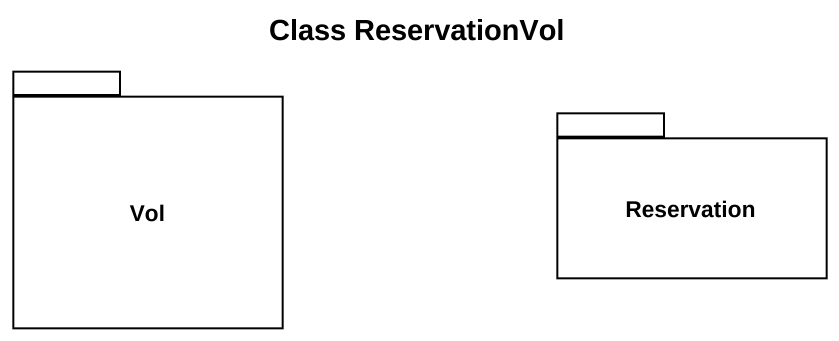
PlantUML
@startuml
title Class ReservationVol
package Vol {
}
package Reservation {
}
@enduml
